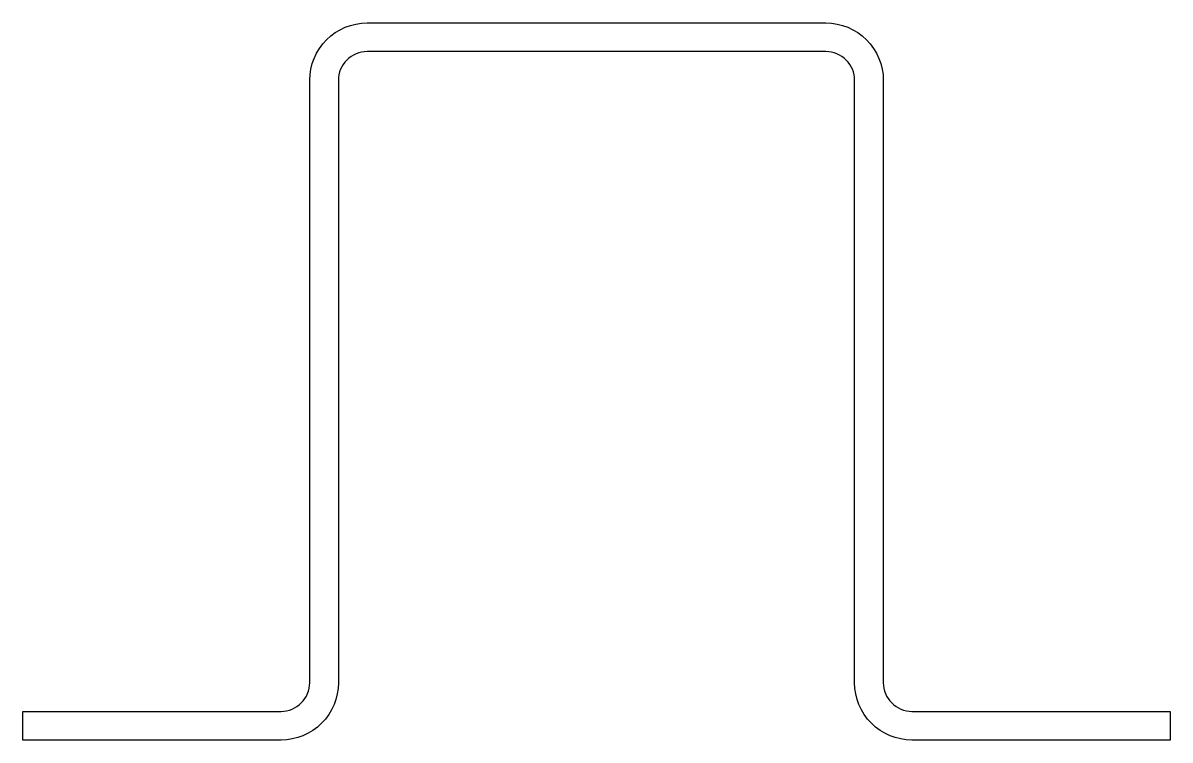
# Model space of a CAD drawing. Extents: x 1133.9 to 1213.9, y 27.4 to 77.4.
import ezdxf

# ---------------------------------------------------------------- set-up
doc = ezdxf.new("R2010")
doc.units = 0
doc.header["$LTSCALE"] = 15
doc.layers.get('0').update_dxf_attribs({"linetype": 'CONTINUOUS'})

msp = doc.modelspace()

# ---------------------------------------------------------------- linework, layer by layer
at = {"ltscale": 0.2}
msp.add_lwpolyline([(1191.947, 73.367, 0.414214), (1189.947, 75.367), (1157.947, 75.367, 0.414214), (1155.947, 73.367), (1155.947, 31.367, -0.414214), (1151.947, 27.367), (1133.947, 27.367), (1133.947, 29.367), (1151.947, 29.367, 0.414214), (1153.947, 31.367), (1153.947, 73.367, -0.414214), (1157.947, 77.367), (1189.947, 77.367, -0.414214), (1193.947, 73.367), (1193.947, 31.367, 0.414214), (1195.947, 29.367), (1213.947, 29.367), (1213.947, 27.367), (1195.947, 27.367, -0.414214), (1191.947, 31.367)], format="xyb", close=True, dxfattribs=at)

doc.saveas('drawing.dxf')
